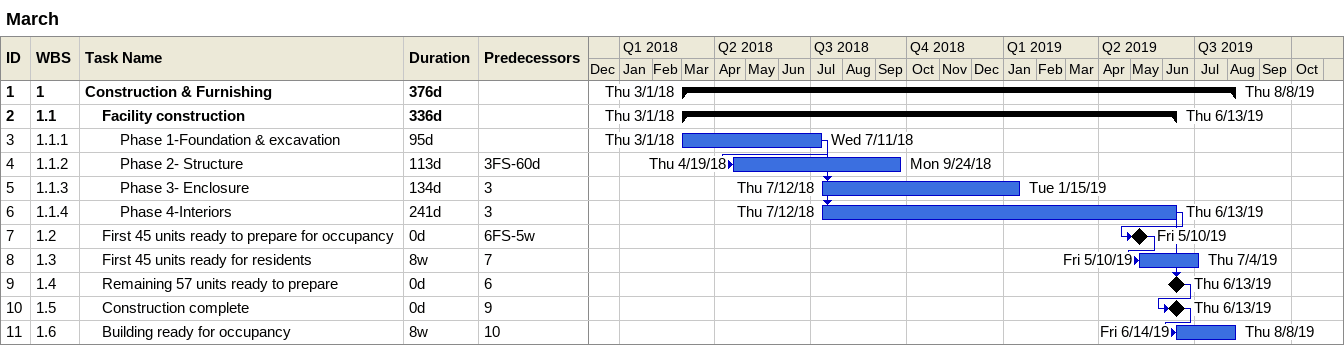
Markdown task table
March

| ID | WBS | Task | Duration | Start | Finish | Predecessors |
|---|---|---|---|---|---|---|
| 1 | 1 | **Construction & Furnishing** | 376d | 2018-03-01 | 2019-08-08 |  |
| 2 | 1.1 | **Facility construction** | 336d | 2018-03-01 | 2019-06-13 |  |
| 3 | 1.1.1 | Phase 1-Foundation & excavation | 95d | 2018-03-01 | 2018-07-11 |  |
| 4 | 1.1.2 | Phase 2- Structure | 113d | 2018-04-19 | 2018-09-24 | 3FS-60d |
| 5 | 1.1.3 | Phase 3- Enclosure | 134d | 2018-07-12 | 2019-01-15 | 3 |
| 6 | 1.1.4 | Phase 4-Interiors | 241d | 2018-07-12 | 2019-06-13 | 3 |
| 7 | 1.2 | First 45 units ready to prepare for occupancy | 0d | 2019-05-10 | 2019-05-10 | 6FS-5w |
| 8 | 1.3 | First 45 units ready for residents | 8w | 2019-05-10 | 2019-07-04 | 7 |
| 9 | 1.4 | Remaining 57 units ready to prepare | 0d | 2019-06-13 | 2019-06-13 | 6 |
| 10 | 1.5 | Construction complete | 0d | 2019-06-13 | 2019-06-13 | 9 |
| 11 | 1.6 | Building ready for occupancy | 8w | 2019-06-14 | 2019-08-08 | 10 |
